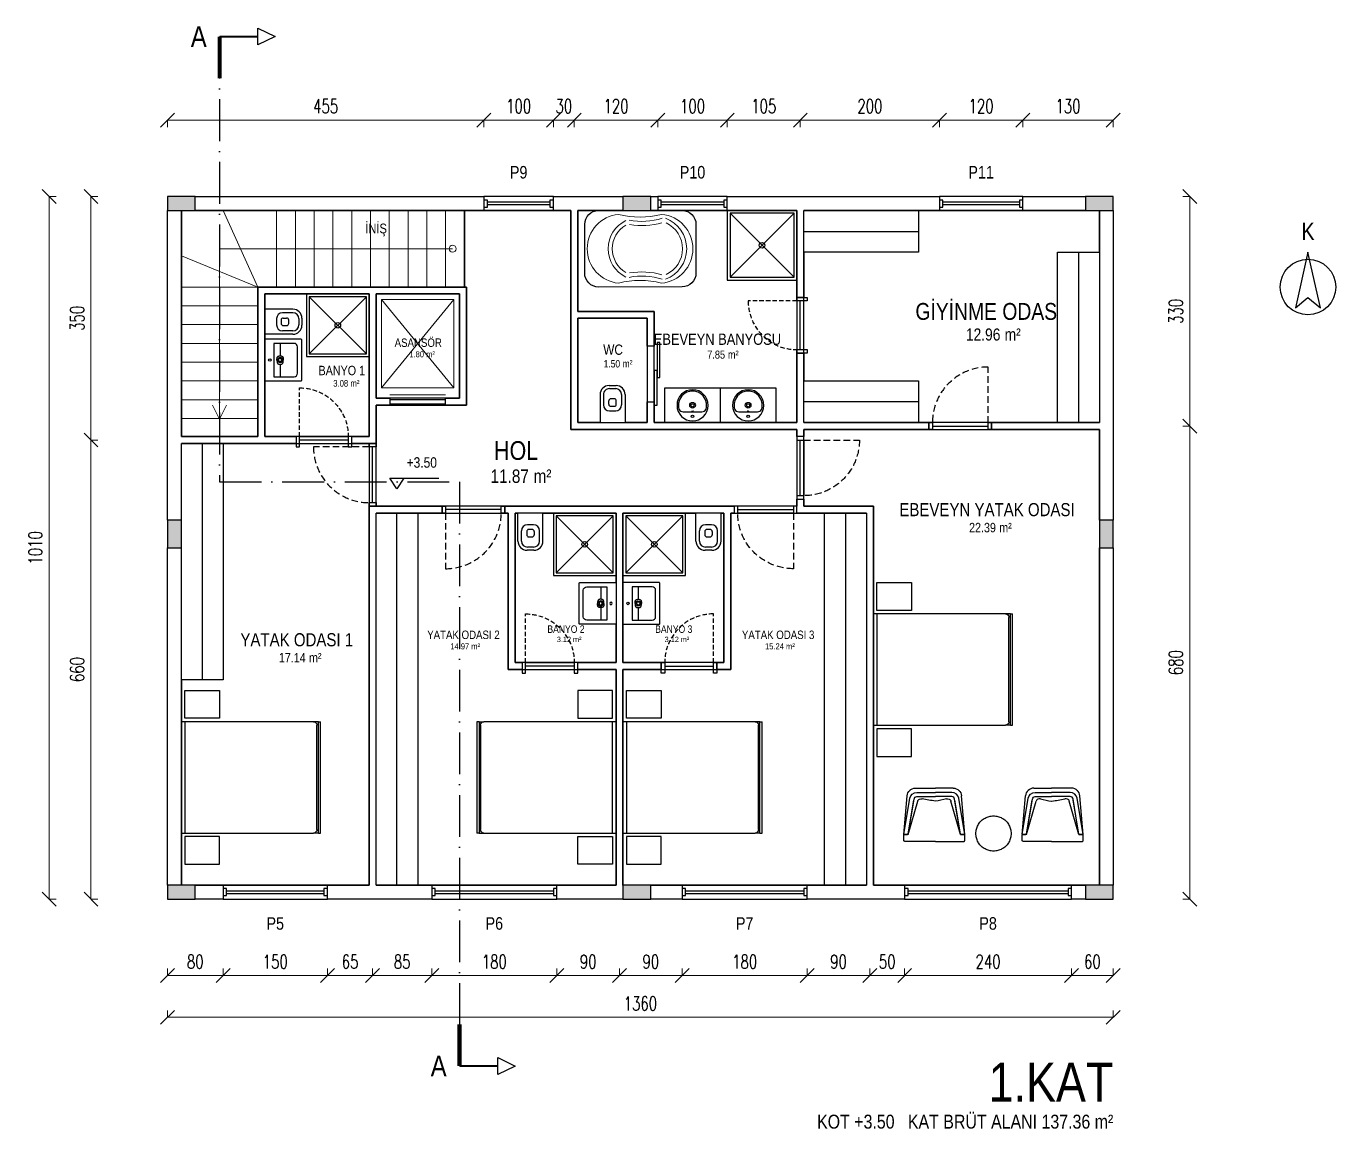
# Model space of a CAD drawing. Header units: centimetres. Extents: x -263 to 4030, y -2140 to 4833.
# Drawn here: x -203 to 1680, y 1480 to 3065 of the extents above; entities that cross this region are included whole.
import ezdxf
from ezdxf.enums import TextEntityAlignment as Align

# ---------------------------------------------------------------- set-up
doc = ezdxf.new("R2010")
doc.units = ezdxf.units.CM
doc.linetypes.add('DASHDOT', pattern=[90, 60, -15, 0, -15])
doc.linetypes.add('GC5102G0200$0$HIDDEN', pattern=[9.525, 6.35, -3.175])
doc.layers.get('0').update_dxf_attribs({"color": 5, "lineweight": 0})
doc.layers.add('0_IFC_Area', color=100, linetype='Continuous', plot=False)
for name, color, linetype in [('0_IFC_Dimension', 3, 'Continuous'), ('0_IFC_Elevation_5', 252, 'Continuous'), ('0_IFC_Hatch_Structure', 251, 'Continuous'), ('0_IFC_Room_Text(No)_100', 12, 'Continuous'), ('0_IFC_Section_Line', 10, 'DASHDOT'), ('0_IFC_Stair_Text', 221, 'Continuous'), ('0_IFC_Text_Explanation_100', 231, 'Continuous'), ('0_IFC_Window_Text', 60, 'Continuous'), ('1_IFC_Concrete_Section', 50, 'Continuous'), ('1_IFC_Door', 83, 'Continuous'), ('2_IFC_Wall', 130, 'Continuous'), ('3_IFC_Window', 136, 'Continuous'), ('6_IFC_Furniture', 35, 'Continuous'), ('6_IFC_Furniture_WC', 64, 'Continuous'), ('6_IFC_Furniture_Wetspace', 64, 'Continuous')]:
    doc.layers.add(name, color=color, linetype=linetype)
doc.layers.add('1_IFC_Stair', color=210, linetype='Continuous', lineweight=13)
doc.styles.add('IFC_TEXT', font='ARIALN.TTF')
doc.styles.add('IFC_TEXT_DIM', font='romans.shx', dxfattribs={"width": 0.7})
doc.dimstyles.new('IFC_Dim100', dxfattribs={"dimtxt": 20, "dimasz": 20, "dimexe": 0.00125, "dimexo": 0.000625, "dimgap": 10, "dimtad": 1, "dimrnd": 0.5, "dimzin": 9, "dimtxsty": 'IFC_TEXT_DIM', "dimblk": 'OBLIQUE', "dimcen": -2.5, "dimclrd": 256, "dimclre": 256, "dimclrt": 256, "dimazin": 3, "dimtfac": 1, "dimtix": 1, "dimtmove": 1, "dimatfit": 3, "dimfxl": 10, "dimfxlon": 1, "dimtfillclr": 256, "dimlwd": -1, "dimlwe": 5})

# ---------------------------------------------------------------- blocks, each defined once
blk = doc.blocks.new('0_IFC_ROOM_TEXT_50')
at = {"layer": '0_IFC_Room_Text(No)_100', "insert": (13.22, -38.45), "char_height": 9.625, "attachment_point": 1, "style": 'IFC_TEXT'}
blk.add_mtext_dynamic_manual_height_columns('m²', width=16.6949, gutter_width=6.88, heights=[0], dxfattribs=at)
at = {"layer": '0_IFC_Room_Text(No)_100', "style": 'IFC_TEXT'}
blk.add_attdef('ROOM_NAME', text='', height=13.47, dxfattribs=at).set_placement((0.68, -24.84), align=Align.MIDDLE_CENTER)
blk.add_attdef('AREA', text='', height=9.62, dxfattribs=at).set_placement((9.85, -48.1), align=Align.RIGHT)
at = {"layer": '0_IFC_Text_Explanation_100', "style": 'IFC_TEXT', "flags": 1}
for tag, p in [('DÖŞEME:', (-41.09, -62.82)), ('DUVAR:', (-41.09, -73.92)), ('TAVAN:', (-41.09, -85.18))]:
    blk.add_attdef(tag, p, '', height=7.7, dxfattribs=at)
blk = doc.blocks.new('IFC_PENCERE_150')
at = {"layer": '3_IFC_Window'}
for points in [[(0, 20), (150, 20)], [(0, 0), (150, 0)], [(5, 12), (145, 12)], [(5, 8), (145, 8)]]:
    blk.add_lwpolyline(points, dxfattribs=at)
for points in [[(0, 5), (5, 5), (5, 15), (0, 15)], [(145, 5), (150, 5), (150, 15), (145, 15)]]:
    blk.add_lwpolyline(points, close=True, dxfattribs=at)
at = {"layer": '0_IFC_Window_Text', "style": 'IFC_TEXT'}
blk.add_attdef('TİP', text='', height=18, dxfattribs=at).set_placement((75, -35), align=Align.MIDDLE_CENTER)
at = {"layer": '0_IFC_Window_Text', "style": 'IFC_TEXT', "flags": 1}
for tag, p in [('YUKSEKLIK', (75, -60)), ('PARAPET', (75, -80))]:
    blk.add_attdef(tag, text='', height=12, dxfattribs=at).set_placement(p, align=Align.MIDDLE_CENTER)
blk = doc.blocks.new('IFC_PENCERE_180')
at = {"layer": '3_IFC_Window'}
for points in [[(0, 20), (180, 20)], [(0, 0), (180, 0)], [(5, 12), (175, 12)], [(5, 8), (175, 8)]]:
    blk.add_lwpolyline(points, dxfattribs=at)
for points in [[(0, 5), (5, 5), (5, 15), (0, 15)], [(175, 5), (180, 5), (180, 15), (175, 15)]]:
    blk.add_lwpolyline(points, close=True, dxfattribs=at)
at = {"layer": '0_IFC_Window_Text', "style": 'IFC_TEXT'}
blk.add_attdef('TİP', text='', height=18, dxfattribs=at).set_placement((90, -35), align=Align.MIDDLE_CENTER)
at = {"layer": '0_IFC_Window_Text', "style": 'IFC_TEXT', "flags": 1}
for tag, p in [('YUKSEKLIK', (90, -60)), ('PARAPET', (90, -80))]:
    blk.add_attdef(tag, text='', height=12, dxfattribs=at).set_placement(p, align=Align.MIDDLE_CENTER)
blk = doc.blocks.new('IFC_PENCERE_240')
at = {"layer": '3_IFC_Window'}
for points in [[(0, 20), (240, 20)], [(0, 0), (240, 0)], [(5, 12), (235, 12)], [(5, 8), (235, 8)]]:
    blk.add_lwpolyline(points, dxfattribs=at)
for points in [[(0, 5), (5, 5), (5, 15), (0, 15)], [(235, 5), (240, 5), (240, 15), (235, 15)]]:
    blk.add_lwpolyline(points, close=True, dxfattribs=at)
at = {"layer": '0_IFC_Window_Text', "style": 'IFC_TEXT'}
blk.add_attdef('TİP', text='', height=18, dxfattribs=at).set_placement((120, -35), align=Align.MIDDLE_CENTER)
at = {"layer": '0_IFC_Window_Text', "style": 'IFC_TEXT', "flags": 1}
for tag, p in [('YUKSEKLIK', (120, -60)), ('PARAPET', (120, -80))]:
    blk.add_attdef(tag, text='', height=12, dxfattribs=at).set_placement(p, align=Align.MIDDLE_CENTER)
blk = doc.blocks.new('IFC_PENCERE_100')
at = {"layer": '3_IFC_Window'}
for points in [[(0, 20), (100, 20)], [(0, 0), (100, 0)], [(5, 12), (95, 12)], [(5, 8), (95, 8)]]:
    blk.add_lwpolyline(points, dxfattribs=at)
for points in [[(0, 5), (5, 5), (5, 15), (0, 15)], [(95, 5), (100, 5), (100, 15), (95, 15)]]:
    blk.add_lwpolyline(points, close=True, dxfattribs=at)
at = {"layer": '0_IFC_Window_Text', "style": 'IFC_TEXT'}
blk.add_attdef('TİP', text='', height=18, dxfattribs=at).set_placement((50, -35), align=Align.MIDDLE_CENTER)
at = {"layer": '0_IFC_Window_Text', "style": 'IFC_TEXT', "flags": 1}
for tag, p in [('YUKSEKLIK', (50, -60)), ('PARAPET', (50, -80))]:
    blk.add_attdef(tag, text='', height=12, dxfattribs=at).set_placement(p, align=Align.MIDDLE_CENTER)
blk = doc.blocks.new('IFC_PENCERE_120')
at = {"layer": '3_IFC_Window'}
for points in [[(0, 20), (120, 20)], [(0, 0), (120, 0)], [(5, 12), (115, 12)], [(5, 8), (115, 8)]]:
    blk.add_lwpolyline(points, dxfattribs=at)
for points in [[(0, 5), (5, 5), (5, 15), (0, 15)], [(115, 5), (120, 5), (120, 15), (115, 15)]]:
    blk.add_lwpolyline(points, close=True, dxfattribs=at)
at = {"layer": '0_IFC_Window_Text', "style": 'IFC_TEXT'}
blk.add_attdef('TİP', text='', height=18, dxfattribs=at).set_placement((60, -35), align=Align.MIDDLE_CENTER)
at = {"layer": '0_IFC_Window_Text', "style": 'IFC_TEXT', "flags": 1}
for tag, p in [('YUKSEKLIK', (60, -60)), ('PARAPET', (60, -80))]:
    blk.add_attdef(tag, text='', height=12, dxfattribs=at).set_placement(p, align=Align.MIDDLE_CENTER)
blk = doc.blocks.new('IFC_DOOR_90')
at = {"layer": '1_IFC_Door', "linetype": 'GC5102G0200$0$HIDDEN', "ltscale": 1.5}
blk.add_lwpolyline([(-5, 0), (-5, 80)], dxfattribs=at)
at = {"layer": '1_IFC_Door'}
for points in [[(-85, 0), (-85, -10), (-90, -10), (-90, 0), (-85, 0)], [(-85, -5), (-5, -5), (-5, 0), (-85, 0)]]:
    blk.add_lwpolyline(points, dxfattribs=at)
blk.add_lwpolyline([(-5, -10), (-5, 0), (0, 0), (0, -10)], close=True, dxfattribs=at)
at = {"layer": '1_IFC_Door', "linetype": 'GC5102G0200$0$HIDDEN', "ltscale": 1.5}
blk.add_arc((-5, 0), 80, 90, 180, dxfattribs=at)
blk = doc.blocks.new('IFC_DOOR_80')
at = {"layer": '1_IFC_Door'}
for points in [[(0, 75), (-15, 75), (-15, 80), (0, 80), (0, 75)], [(-5, 75), (-5, 5), (0, 5), (0, 75)]]:
    blk.add_lwpolyline(points, dxfattribs=at)
blk.add_lwpolyline([(-15, 5), (0, 5), (0, 0), (-15, 0)], close=True, dxfattribs=at)
at = {"layer": '1_IFC_Door', "linetype": 'GC5102G0200$0$HIDDEN'}
blk.add_lwpolyline([(0, 5), (70, 5)], dxfattribs=at)
blk.add_arc((0, 5), 70, 0, 90, dxfattribs=at)
blk = doc.blocks.new('çift_yatak')
at = {"layer": '6_IFC_Furniture'}
for p, q in [((-2000, -800), (-2000, 800)), ((-1970, 800), (-2000, 800)), ((-1970, -800), (-1970, 800)), ((-1970, 800), (-1900, 800)), ((-1900, 800), (0, 800)), ((-50, 800), (-50, -800)), ((0, 800), (0, -800)), ((-1950, -750), (-1950, 750)), ((-1970, -800), (-2000, -800)), ((-1970, -800), (-1900, -800)), ((0, -800), (-1900, -800))]:
    blk.add_line(p, q, dxfattribs=at)
for centre, start, end in [((-1900, 750), 90, 180), ((-1900, -750), 180, 270)]:
    blk.add_arc(centre, 50, start, end, dxfattribs=at)
blk = doc.blocks.new('IFC_BED DOUBLE')
at = {"transparency": 33554687}
blk.add_wipeout([(-85, -55), (-85, -5), (-125, -5), (-125, -55)], dxfattribs=at).dxf.layer = '6_IFC_Furniture'
blk.add_wipeout([(-80, 0), (80, 0), (80, -5), (80, -50), (80, -200), (-80, -200), (-80, -50), (-80, -5)]).dxf.layer = '6_IFC_Furniture'
at = {"layer": '6_IFC_Furniture', "transparency": 33554687}
blk.add_lwpolyline([(-85, -55), (-85, -5), (-125, -5), (-125, -55)], close=True, dxfattribs=at)
at = {"layer": '6_IFC_Furniture', "linetype": 'ByBlock', "transparency": 33554687, "xscale": -0.1000000000000065, "yscale": 0.1000000000000065, "zscale": 0.1000000000000065, "rotation": 270}
blk.add_blockref('çift_yatak', (0, 0), dxfattribs=at)
at = {"transparency": 33554687}
blk.add_wipeout([(85, -55), (85, -5), (125, -5), (125, -55)], dxfattribs=at).dxf.layer = '6_IFC_Furniture'
at = {"layer": '6_IFC_Furniture', "transparency": 33554687}
blk.add_lwpolyline([(85, -55), (85, -5), (125, -5), (125, -55)], close=True, dxfattribs=at)
blk = doc.blocks.new('IFC_DUS_90x90')
at = {"layer": '6_IFC_Furniture_WC'}
for p, q in [((4, 4), (86, 86)), ((4, 86), (86, 4))]:
    blk.add_line(p, q, dxfattribs=at)
for points in [[(0, 0), (90, 0), (90, 90), (0, 90)], [(4, 4), (86, 4), (86, 86), (4, 86)]]:
    blk.add_lwpolyline(points, close=True, dxfattribs=at)
blk.add_circle((45, 45), 4, dxfattribs=at)
blk = doc.blocks.new('IFC_KLOZET')
blk.add_wipeout([(-18, 0), (18, 0), (18, -40.4), (18, -40.4), (18, -41.3), (17.9, -41.8), (17.6, -43.5), (16.5, -46.3), (15.2, -48.4), (14.5, -49.2), (14.2, -49.5), (12.9, -50.6), (12.2, -51.2), (11.5, -51.6), (10, -52.3), (8.7, -52.8), (7.6, -53.1), (6.8, -53.2), (6.2, -53.3), (5.3, -53.3), (-5, -53.4), (-6.5, -53.3), (-7.8, -53), (-9.5, -52.5), (-10, -52.3), (-11, -51.9), (-12, -51.3), (-13.4, -50.2), (-13.7, -50), (-14.2, -49.5), (-15.1, -48.5), (-16, -47.2), (-17, -45), (-17.5, -43.7), (-17.8, -42.5), (-17.9, -41.3), (-18, -40.4)]).dxf.layer = '6_IFC_Furniture_WC'
at = {"layer": '6_IFC_Furniture_WC'}
for p, q in [((-18, -40.4), (-18, 0)), ((18, -40.4), (18, 0)), ((4.5, -16.9), (-4.5, -16.9)), ((-13, -40.4), (-13, -25.4)), ((-5.4, -26.5), (-5.4, -31.3)), ((2.4, -23.5), (-2.4, -23.5)), ((-2.4, -34.3), (2.4, -34.3)), ((5.4, -26.5), (5.4, -31.3)), ((13, -40.4), (13, -25.4)), ((5, -53.4), (-5, -53.4)), ((4.5, -48.9), (-4.5, -48.9))]:
    blk.add_line(p, q, dxfattribs=at)
blk.add_lwpolyline([(18, 0), (-18, 0)], dxfattribs=at)
for centre, radius, start, end in [((-4.5, -25.4), 8.5, 90, 180), ((4.5, -25.4), 8.5, 0, 90), ((-2.4, -26.5), 3, 90, 180), ((-2.4, -31.3), 3, 180, 270), ((2.4, -26.5), 3, 0, 90), ((2.4, -31.3), 3, 270, 0), ((-5, -40.4), 13, 180, 270), ((-4.5, -40.4), 8.5, 180, 270), ((4.5, -40.4), 8.5, 270, 0), ((5, -40.4), 13, 270, 0)]:
    blk.add_arc(centre, radius, start, end, dxfattribs=at)
blk = doc.blocks.new('IFC_VITRA_DOLAPLI LAVABO_53X60')
blk.add_wipeout([(-30, 0), (-30, -52), (-29.9, -52.4), (-29.7, -52.7), (-29.4, -52.9), (-29, -53), (29, -53), (29.4, -52.9), (29.7, -52.7), (29.9, -52.4), (30, -52), (30, 0)])
at = {"layer": '6_IFC_Furniture_Wetspace'}
for points in [[(30, 0), (-30, 0), (-30, -52, 0.414214), (-29, -53), (29, -53, 0.414214), (30, -52)], [(24, -13), (-24, -13), (-24, -42, 0.414214), (-19, -47), (19, -47, 0.414214), (24, -42)]]:
    blk.add_lwpolyline(points, format="xyb", close=True, dxfattribs=at)
for points in [[(-6, -22), (-24, -22)], [(24, -22), (6, -22)]]:
    blk.add_lwpolyline(points, dxfattribs=at)
for centre, radius in [((0, -22), 3.72), ((0, -7.2), 1.75), ((0, -22), 2.3)]:
    blk.add_circle(centre, radius, dxfattribs=at)
for points, knots in [([(0, -17.5), (-0.1, -17.5), (-0.2, -17.5), (-0.4, -17.5), (-0.6, -17.5), (-0.8, -17.5), (-1.2, -17.5), (-1.6, -17.5), (-2, -17.6), (-2.3, -17.6), (-2.5, -17.6), (-2.8, -17.6), (-3.2, -17.7), (-3.7, -17.8), (-4.2, -18), (-4.7, -18.3), (-5, -18.5), (-5.2, -18.8), (-5.4, -19), (-5.5, -19.3), (-5.6, -19.4), (-5.6, -19.5), (-5.7, -19.6), (-5.7, -19.7), (-5.8, -19.9), (-5.9, -20.3), (-5.9, -20.6), (-5.9, -20.8), (-5.9, -21), (-6, -21.1), (-6, -21.3), (-6, -21.5), (-6, -21.7), (-6, -21.8), (-6, -21.8), (-6, -21.8), (-6, -21.8), (-6, -21.8), (-6, -21.9), (-6, -21.9), (-6, -22)], [0, 0, 0, 0, 0.021235, 0.044398, 0.069488, 0.096503, 0.125441, 0.188156, 0.250809, 0.259174, 0.280971, 0.316202, 0.364758, 0.426426, 0.501333, 0.553318, 0.599123, 0.639049, 0.672981, 0.700865, 0.722699, 0.738482, 0.748226, 0.751949, 0.775963, 0.817208, 0.875651, 0.891156, 0.906586, 0.916856, 0.937593, 0.967865, 0.988685, 1, 1, 1, 1, 1, 1, 1.023802, 1.023802, 1.023802, 1.023802]), ([(0, -17.5), (0.1, -17.5), (0.2, -17.5), (0.3, -17.5), (0.5, -17.5), (0.6, -17.5), (0.8, -17.5), (0.9, -17.5), (1.1, -17.5), (1.4, -17.5), (1.6, -17.5), (1.9, -17.6), (2.2, -17.6), (2.4, -17.6), (2.7, -17.6), (3, -17.6), (3.3, -17.7), (3.7, -17.8), (4, -17.9), (4.3, -18.1), (4.5, -18.2), (4.8, -18.4), (5.1, -18.7), (5.4, -19.1), (5.6, -19.4), (5.7, -19.7), (5.8, -19.9), (5.8, -20.2), (5.9, -20.5), (5.9, -20.7), (5.9, -20.9), (6, -21.1), (6, -21.3), (6, -21.4), (6, -21.6), (6, -21.7), (6, -21.8)], [0, 0, 0, 0, 0.019433, 0.03836, 0.056783, 0.074702, 0.092116, 0.109028, 0.125437, 0.156951, 0.188127, 0.220468, 0.250803, 0.282181, 0.313591, 0.341056, 0.376316, 0.438776, 0.469086, 0.501412, 0.532849, 0.564147, 0.626696, 0.689351, 0.72066, 0.751939, 0.784968, 0.813934, 0.845062, 0.875656, 0.906589, 0.922198, 0.937595, 0.954891, 0.975694, 1, 1, 1, 1]), ([(-6, -22), (-6, -22), (-6, -22.1), (-6, -22.2), (-6, -22.3), (-6, -22.4), (-6, -22.5), (-6, -22.7), (-6, -22.8), (-6, -22.9), (-6, -23), (-5.9, -23.1), (-5.9, -23.2), (-5.9, -23.3), (-5.9, -23.4), (-5.9, -23.5), (-5.9, -23.7), (-5.8, -23.8), (-5.8, -23.9), (-5.8, -24), (-5.8, -24.1), (-5.7, -24.2), (-5.7, -24.3), (-5.6, -24.4), (-5.6, -24.5), (-5.6, -24.6), (-5.5, -24.7), (-5.5, -24.8), (-5.4, -24.9), (-5.3, -25), (-5.3, -25.1), (-5.2, -25.2), (-5.1, -25.3), (-5.1, -25.3), (-5, -25.4), (-4.9, -25.5), (-4.8, -25.6), (-4.7, -25.7), (-4.6, -25.7), (-4.6, -25.8), (-4.5, -25.8), (-4.3, -26), (-4, -26.1), (-3.5, -26.2), (-3.1, -26.3), (-2.7, -26.4), (-2.3, -26.4), (-2, -26.5), (-1.7, -26.5), (-1.4, -26.5), (-1.1, -26.5), (-0.8, -26.5), (-0.5, -26.5), (-0.3, -26.5), (-0.1, -26.5), (0, -26.5)], [0, 0, 0, 0, 0.012444, 0.024892, 0.037346, 0.049806, 0.062275, 0.074753, 0.087243, 0.099746, 0.112263, 0.124797, 0.137337, 0.149865, 0.16238, 0.174881, 0.187369, 0.199846, 0.212314, 0.224778, 0.237244, 0.249718, 0.26221, 0.274722, 0.287247, 0.29978, 0.312317, 0.324853, 0.337387, 0.349918, 0.362445, 0.374971, 0.387495, 0.400014, 0.412535, 0.42506, 0.437593, 0.450138, 0.462698, 0.475277, 0.487876, 0.500499, 0.550584, 0.600352, 0.650378, 0.700398, 0.750338, 0.771026, 0.812724, 0.849295, 0.875117, 0.910268, 0.942798, 0.972708, 1, 1, 1, 1]), ([(6, -22), (6, -22), (6, -22.1), (6, -22.2), (6, -22.3), (6, -22.4), (6, -22.6), (6, -22.7), (6, -22.8), (6, -23), (5.9, -23.2), (5.9, -23.4), (5.9, -23.7), (5.8, -23.9), (5.7, -24.2), (5.6, -24.5), (5.5, -24.7), (5.4, -25), (5.2, -25.2), (5, -25.4), (4.8, -25.6), (4.6, -25.8), (4.4, -25.9), (4.2, -26), (4, -26.1), (3.8, -26.2), (3.6, -26.2), (3.3, -26.3), (3.1, -26.3), (2.8, -26.4), (2.5, -26.4), (2.2, -26.4), (1.9, -26.5), (1.5, -26.5), (1.2, -26.5), (0.8, -26.5), (0.5, -26.5), (0.2, -26.5), (0.1, -26.5), (0, -26.5)], [0, 0, 0, 0, 0.012738, 0.0254592, 0.0380319, 0.0504141, 0.0626611, 0.0785725, 0.0939756, 0.107516, 0.1253075, 0.1579839, 0.1878028, 0.2175004, 0.2500399, 0.2812608, 0.3125508, 0.3438375, 0.3750933, 0.406479, 0.4378604, 0.4690727, 0.5004263, 0.5317664, 0.5473528, 0.5629141, 0.5938672, 0.6252488, 0.6554004, 0.6878107, 0.7190947, 0.7503345, 0.7897089, 0.8312873, 0.8751152, 0.9042351, 0.9375349, 0.9789235, 1, 1, 1, 1])]:
    blk.add_open_spline(points, degree=3, knots=knots, dxfattribs=at)
blk = doc.blocks.new('IFC_WARDROBE')
blk.add_wipeout([(0, 0), (100, 0), (100, -60), (0, -60)]).dxf.layer = '6_IFC_Furniture'
at = {"layer": '6_IFC_Furniture', "transparency": 33554687}
blk.add_lwpolyline([(100, 0), (100, -60), (0, -60), (0, 0)], close=True, dxfattribs=at)
blk.add_lwpolyline([(0, -30), (100, -30)], dxfattribs=at)
blk = doc.blocks.new('IFC_ SINK')
blk.add_wipeout([(-40, 0), (-40, -50), (40, -50), (40, 0)]).dxf.layer = '6_IFC_Furniture_WC'
at = {"layer": '6_IFC_Furniture_WC'}
blk.add_lwpolyline([(-40, 0), (40, 0), (40, -50), (-40, -50)], close=True, dxfattribs=at)
blk.add_wipeout([(-11.2, -5.5), (-6.8, -3.6), (-0.1, -2.5), (5.9, -3.3), (12.7, -6.5), (17.1, -10.5), (19.6, -14.1), (21.8, -19.9), (22.3, -24.4), (21.8, -30.1), (20.7, -33.5), (18.5, -37.4), (16.6, -39.9), (13.6, -42.7), (10.8, -44.6), (5.5, -46.7), (0, -47.4), (-5, -46.8), (-10.6, -44.7), (-14.5, -42.1), (-17.1, -39.5), (-19.2, -36.6), (-21.2, -32.4), (-22.2, -28.4), (-22.3, -22), (-20.6, -15.9), (-18.2, -11.8), (-15, -8.2)])
at = {"layer": '6_IFC_Furniture_WC', "transparency": 33554687}
for centre, radius in [((0, -9.1), 1.75), ((0, -25), 4.09), ((0, -25), 2.25)]:
    blk.add_circle(centre, radius, dxfattribs=at)
for centre, radius, start, end in [((-0.1, -24.9), 22.4, 270.1581, 269.7844), ((-14.2, -21.7), 5.74, 118.7614, 150.625), ((-13.5, -23.1), 7.33, 90.3663, 118.8117), ((2, -572.4), 556.9, 90.2048, 91.5951), ((-2, -572.4), 556.9, 88.4049, 89.7952), ((13.5, -23.1), 7.33, 61.1883, 89.6337), ((14.2, -21.7), 5.74, 29.375, 61.2386), ((0, -25), 20.3, 169.739, 180.2052), ((0.1, -25), 20.4, 180.1324, 197.4867), ((-11.4, -22.6), 8.67, 154.5114, 172.0909), ((-0.1, -25.1), 20.2, 197.4163, 229.8264), ((0.1, -25.1), 20.2, 310.1736, 342.5837), ((11.4, -22.6), 8.67, 7.9091, 25.4886), ((-0.1, -25), 20.4, 342.5133, 359.8676), ((0, -25), 20.3, 359.7948, 10.261), ((0, -25), 20.3, 229.7464, 252.6938), ((0, -25.1), 20.3, 252.6529, 269.9724), ((0, -25.1), 20.3, 270.0276, 287.3471), ((0, -25), 20.3, 287.3062, 310.2536)]:
    blk.add_arc(centre, radius, start, end, dxfattribs=at)
blk.add_ellipse((0, -16.4), major_axis=(-1.19, 0), ratio=0.133501, dxfattribs=at)
blk = doc.blocks.new('JAKUZI')
blk.add_wipeout([(35.1, -160), (-34.9, -160), (-38.8, -159.6), (-42.5, -158.5), (-46, -156.6), (-49, -154.1), (-51.5, -151.1), (-53.4, -147.7), (-54.5, -143.9), (-54.9, -140), (-55, -20), (-54.6, -16.1), (-53.5, -12.4), (-51.6, -8.9), (-49.1, -5.9), (-46.1, -3.4), (-42.7, -1.5), (-38.9, -0.4), (-35, 0), (35, 0), (38.9, -0.4), (42.6, -1.5), (46.1, -3.4), (49.1, -5.9), (51.6, -8.9), (53.5, -12.3), (54.6, -16.1), (55, -20), (55.1, -140), (54.7, -143.9), (53.6, -147.6), (51.7, -151.1), (49.3, -154.1), (46.2, -156.6), (42.8, -158.5), (39, -159.6)]).dxf.layer = '6_IFC_Furniture_Wetspace'
at = {"layer": '6_IFC_Furniture_Wetspace'}
blk.add_lwpolyline([(35.1, -160), (-34.9, -160, -0.413956), (-54.9, -140), (-55, -20, -0.414471), (-35, 0), (35, 0, -0.413956), (55, -20), (55.1, -140, -0.414471)], format="xyb", close=True, dxfattribs=at)
at = {"layer": '6_IFC_Furniture_Wetspace', "color": 251, "lineweight": 5, "true_color": 0x636363}
for centre, radius, start, end in [((0, -53.3), 49.7, 5.4526, 174.5474), ((-167.6, -79.6), 122.1, 345.2952, 14.7048), ((167.6, -79.6), 122.1, 165.2952, 194.7048), ((0, -105.9), 49.7, 185.4526, 354.5474)]:
    blk.add_arc(centre, radius, start, end, dxfattribs=at)
at = {"layer": '6_IFC_Furniture_Wetspace', "color": 253, "lineweight": 5, "true_color": 0xb5b5b5}
for centre, radius, start, end in [((0, -78.6), 45, 25.5325, 154.4675), ((0, -79), 39.4, 30.3016, 149.6984), ((-136, -82.2), 96.7, 342.4475, 11.0182), ((-136, -82.2), 102.7, 343.6573, 9.8618), ((136, -82.2), 102.7, 170.1382, 196.3427), ((136, -82.2), 96.7, 168.9818, 197.5525), ((0, -99.9), 46.7, 200.4195, 339.5805), ((0, -99.6), 41, 205.0473, 334.9527)]:
    blk.add_arc(centre, radius, start, end, dxfattribs=at)
blk = doc.blocks.new('IFC_DUS_100x100')
at = {"layer": '6_IFC_Furniture_WC'}
for p, q in [((4, 4), (96, 96)), ((4, 96), (96, 4))]:
    blk.add_line(p, q, dxfattribs=at)
for points in [[(0, 0), (100, 0), (100, 100), (0, 100)], [(4, 4), (96, 4), (96, 96), (4, 96)]]:
    blk.add_lwpolyline(points, close=True, dxfattribs=at)
blk.add_circle((50, 50), 4, dxfattribs=at)
blk = doc.blocks.new('IFC_ASANSOR_KABIN_120x150')
at = {"layer": '1_IFC_Stair'}
for p, q in [((8, 15), (112, 142)), ((8, 142), (112, 15))]:
    blk.add_line(p, q, dxfattribs=at)
blk.add_lwpolyline([(8, 15), (112, 15), (112, 142), (8, 142)], close=True, dxfattribs=at)
blk.add_lwpolyline([(20, 5), (100, 5)], dxfattribs=at)
blk = doc.blocks.new('_Oblique')
at = {"color": 0, "linetype": 'ByBlock', "lineweight": -2}
blk.add_line((-0.5, -0.5), (0.5, 0.5), dxfattribs=at)
blk = doc.blocks.new('KL3 PLAN')
blk.add_wipeout([(-42.2, 9), (-42.2, 1), (-41.9, 0.3), (-41.2, 0), (44.2, 0), (44.9, 0.3), (45.2, 1), (45.2, 9), (44.9, 9.7), (44.2, 10), (45.2, 10.1), (40.7, 65.5), (39.9, 68.8), (36.9, 73.3), (36.9, 73.3), (34.3, 75.1), (31.5, 76.2), (28.7, 76.5), (-25.7, 76.5), (-29.6, 75.9), (-33.7, 73.5), (-36.7, 69.4), (-37.7, 65.5), (-42.2, 10), (-41.2, 10), (-41.8, 9.8), (-41.9, 9.7), (-42.1, 9.4)]).dxf.layer = '6_IFC_Furniture'
at = {"layer": '6_IFC_Furniture'}
for p, q in [((-25.7, 76.5), (0, 76.5)), ((28.7, 76.5), (0, 76.5)), ((-42.2, 10), (-37.7, 65.5)), ((-36.1, 10), (-22.4, 57.7)), ((-33.7, 73.5), (-34.4, 72.8)), ((39.1, 10), (25.4, 57.7)), ((36.7, 73.5), (37.4, 72.8)), ((45.2, 10), (40.7, 65.5)), ((-36.1, 10), (-42.2, 10)), ((39.1, 10), (45.2, 10))]:
    blk.add_line(p, q, dxfattribs=at)
for points in [[(-42.2, 10), (-33.6, 61.9, -0.366832), (-23.7, 70.3), (0, 70.3)], [(0, 0), (-41.2, 0, -0.414214), (-42.2, 1), (-42.2, 9, -0.414214), (-41.2, 10), (-37, 10, 0.366832), (-36, 10.8), (-27.9, 59.2)], [(-36.1, 10), (-27.7, 60.9, -0.366832), (-23.7, 64.3), (0, 64.3)], [(45.2, 10), (36.6, 61.9, 0.366832), (26.7, 70.3), (0, 70.3)], [(39.1, 10), (30.7, 60.9, 0.366832), (26.7, 64.3), (0, 64.3)], [(0, 0), (44.2, 0, 0.414214), (45.2, 1), (45.2, 9, 0.414214), (44.2, 10), (40, 10, -0.366832), (39, 10.8), (30.9, 59.2)]]:
    blk.add_lwpolyline(points, format="xyb", dxfattribs=at)
for centre, radius, start, end in [((-25.7, 64.5), 12, 90, 175.3537), ((28.7, 64.5), 12, 4.6463, 90), ((-17.6, 56.4), 5, 71.4971, 163.9627), ((8.7, 143.9), 86.4, 253.403, 264.2286), ((-10.2, 178), 120.4, 274.8684, 284.036), ((20.6, 56.4), 5, 16.0373, 108.5029)]:
    blk.add_arc(centre, radius, start, end, dxfattribs=at)
blk = doc.blocks.new('IFC_COFFE TABLE')
at = {"transparency": 33554687}
blk.add_wipeout([(1.6, -25.3), (3.2, -25.1), (4.8, -24.9), (6.3, -24.5), (7.8, -24.1), (9.3, -23.5), (10.8, -22.9), (12.2, -22.2), (13.6, -21.4), (14.9, -20.5), (16.2, -19.5), (17.4, -18.5), (18.5, -17.3), (19.5, -16.1), (20.5, -14.9), (21.4, -13.6), (22.2, -12.2), (22.9, -10.8), (23.6, -9.3), (24.1, -7.8), (24.5, -6.3), (24.9, -4.7), (25.1, -3.2), (25.3, -1.6), (25.3, 0), (25.3, 1.6), (25.1, 3.2), (24.9, 4.8), (24.5, 6.3), (24.1, 7.8), (23.5, 9.3), (22.9, 10.8), (22.2, 12.2), (21.4, 13.6), (20.5, 14.9), (19.5, 16.2), (18.5, 17.4), (17.3, 18.5), (16.1, 19.5), (14.9, 20.5), (13.6, 21.4), (12.2, 22.2), (10.8, 22.9), (9.3, 23.6), (7.8, 24.1), (6.3, 24.5), (4.7, 24.9), (3.2, 25.1), (1.6, 25.3), (0, 25.3), (-1.6, 25.3), (-3.2, 25.1), (-4.8, 24.9), (-6.3, 24.5), (-7.8, 24.1), (-9.3, 23.5), (-10.8, 22.9), (-12.2, 22.2), (-13.6, 21.4), (-14.9, 20.5), (-16.2, 19.5), (-17.4, 18.5), (-18.5, 17.3), (-19.5, 16.1), (-20.5, 14.9), (-21.4, 13.6), (-22.2, 12.2), (-22.9, 10.8), (-23.6, 9.3), (-24.1, 7.8), (-24.5, 6.3), (-24.9, 4.7), (-25.1, 3.2), (-25.3, 1.6), (-25.3, 0), (-25.3, -1.6), (-25.1, -3.2), (-24.9, -4.8), (-24.5, -6.3), (-24.1, -7.8), (-23.5, -9.3), (-22.9, -10.8), (-22.2, -12.2), (-21.4, -13.6), (-20.5, -14.9), (-19.5, -16.2), (-18.5, -17.4), (-17.3, -18.5), (-16.1, -19.5), (-14.9, -20.5), (-13.6, -21.4), (-12.2, -22.2), (-10.8, -22.9), (-9.3, -23.6), (-7.8, -24.1), (-6.3, -24.5), (-4.7, -24.9), (-3.2, -25.1), (-1.6, -25.3), (0, -25.3)], dxfattribs=at).dxf.layer = '6_IFC_Furniture'
at = {"layer": '6_IFC_Furniture', "transparency": 33554687}
blk.add_lwpolyline([(1.6, -25.3), (3.2, -25.1), (4.8, -24.9), (6.3, -24.5), (7.8, -24.1), (9.3, -23.5), (10.8, -22.9), (12.2, -22.2), (13.6, -21.4), (14.9, -20.5), (16.2, -19.5), (17.4, -18.5), (18.5, -17.3), (19.5, -16.1), (20.5, -14.9), (21.4, -13.6), (22.2, -12.2), (22.9, -10.8), (23.6, -9.3), (24.1, -7.8), (24.5, -6.3), (24.9, -4.7), (25.1, -3.2), (25.3, -1.6), (25.3, 0), (25.3, 1.6), (25.1, 3.2), (24.9, 4.8), (24.5, 6.3), (24.1, 7.8), (23.5, 9.3), (22.9, 10.8), (22.2, 12.2), (21.4, 13.6), (20.5, 14.9), (19.5, 16.2), (18.5, 17.4), (17.3, 18.5), (16.1, 19.5), (14.9, 20.5), (13.6, 21.4), (12.2, 22.2), (10.8, 22.9), (9.3, 23.6), (7.8, 24.1), (6.3, 24.5), (4.7, 24.9), (3.2, 25.1), (1.6, 25.3), (0, 25.3), (-1.6, 25.3), (-3.2, 25.1), (-4.8, 24.9), (-6.3, 24.5), (-7.8, 24.1), (-9.3, 23.5), (-10.8, 22.9), (-12.2, 22.2), (-13.6, 21.4), (-14.9, 20.5), (-16.2, 19.5), (-17.4, 18.5), (-18.5, 17.3), (-19.5, 16.1), (-20.5, 14.9), (-21.4, 13.6), (-22.2, 12.2), (-22.9, 10.8), (-23.6, 9.3), (-24.1, 7.8), (-24.5, 6.3), (-24.9, 4.7), (-25.1, 3.2), (-25.3, 1.6), (-25.3, 0), (-25.3, -1.6), (-25.1, -3.2), (-24.9, -4.8), (-24.5, -6.3), (-24.1, -7.8), (-23.5, -9.3), (-22.9, -10.8), (-22.2, -12.2), (-21.4, -13.6), (-20.5, -14.9), (-19.5, -16.2), (-18.5, -17.4), (-17.3, -18.5), (-16.1, -19.5), (-14.9, -20.5), (-13.6, -21.4), (-12.2, -22.2), (-10.8, -22.9), (-9.3, -23.6), (-7.8, -24.1), (-6.3, -24.5), (-4.7, -24.9), (-3.2, -25.1), (-1.6, -25.3), (0, -25.3)], close=True, dxfattribs=at)

msp = doc.modelspace()

# ---------------------------------------------------------------- hatches: boundary and pattern name
at = {"layer": '0_IFC_Hatch_Structure'}
for points in [[(40, 2800), (40, 2820), (0, 2820), (0, 2800)], [(695, 2800), (695, 2820), (655, 2820), (655, 2800)], [(1360, 2800), (1360, 2820), (1320, 2820), (1320, 2800)], [(20, 2315), (20, 2355), (0, 2355), (0, 2315)], [(1360, 2315), (1360, 2355), (1340, 2355), (1340, 2315)], [(40, 1810), (40, 1830), (0, 1830), (0, 1810)], [(695, 1810), (695, 1830), (655, 1830), (655, 1810)], [(1360, 1810), (1360, 1830), (1320, 1830), (1320, 1810)]]:
    msp.add_hatch(color=256, dxfattribs=at).paths.add_polyline_path(points)

# ---------------------------------------------------------------- linework, layer by layer
at = {"layer": '0_IFC_Area'}
for points in [[(300, 2690), (290, 2690), (140, 2690), (130, 2690), (130, 2680), (130, 2475), (20, 2475), (20, 2690), (20, 2800), (427, 2800), (427, 2690)], [(580, 2495), (580, 2485), (905, 2485), (905, 2375), (300, 2375), (300, 2520), (430, 2520), (430, 2530), (430, 2680), (430, 2690), (427, 2690), (427, 2800), (580, 2800)], [(905, 2800), (905, 2495), (700, 2495), (700, 2655), (690, 2655), (590, 2655), (590, 2800)], [(1340, 2495), (915, 2495), (915, 2800), (1340, 2800)], [(290, 2475), (140, 2475), (140, 2680), (290, 2680)], [(300, 2530), (300, 2680), (420, 2680), (420, 2530)], [(690, 2645), (690, 2495), (590, 2495), (590, 2645)], [(1340, 1830), (1015, 1830), (1015, 2365), (1015, 2375), (915, 2375), (915, 2485), (1340, 2485)], [(20, 2465), (290, 2465), (290, 1830), (20, 1830)], [(300, 1830), (300, 2365), (490, 2365), (490, 2150), (490, 2140), (500, 2140), (645, 2140), (645, 1830)], [(500, 2365), (645, 2365), (645, 2150), (500, 2150)], [(655, 1830), (655, 2140), (810, 2140), (810, 2150), (810, 2365), (1005, 2365), (1005, 1830)], [(655, 2150), (655, 2365), (800, 2365), (800, 2150)]]:
    msp.add_lwpolyline(points, close=True, dxfattribs=at)
at = {"layer": '0_IFC_Elevation_5'}
msp.add_lwpolyline([(320, 2415), (340, 2415), (330, 2400)], close=True, dxfattribs=at)
msp.add_lwpolyline([(330, 2415), (390, 2415)], dxfattribs=at)
at = {"layer": '0_IFC_Section_Line', "linetype": 'Continuous'}
for points, const_width in [([(75, 2990), (75, 3050)], 6), ([(75, 3050), (130, 3050)], 3), ([(420, 1630), (420, 1570)], 6), ([(420, 1570), (475, 1570)], 3)]:
    msp.add_lwpolyline(points, dxfattribs=dict(at, const_width=const_width))
for points in [[(130, 3062), (155, 3050), (130, 3038)], [(475, 1582), (500, 1570), (475, 1558)]]:
    msp.add_lwpolyline(points, close=True, dxfattribs=at)
at = {"layer": '0_IFC_Text_Explanation_100'}
msp.add_lwpolyline([(1640, 2740), (1622, 2660), (1640, 2675), (1658, 2660)], close=True, dxfattribs=at)
msp.add_circle((1640, 2690), 40, dxfattribs=at)
at = {"layer": '1_IFC_Concrete_Section'}
for points in [[(40, 2800), (40, 2820), (0, 2820), (0, 2800)], [(695, 2800), (695, 2820), (655, 2820), (655, 2800)], [(1360, 2800), (1360, 2820), (1320, 2820), (1320, 2800)], [(20, 2315), (20, 2355), (0, 2355), (0, 2315)], [(1360, 2315), (1360, 2355), (1340, 2355), (1340, 2315)], [(40, 1810), (40, 1830), (0, 1830), (0, 1810)], [(695, 1810), (695, 1830), (655, 1830), (655, 1810)], [(1360, 1810), (1360, 1830), (1320, 1830), (1320, 1810)]]:
    msp.add_lwpolyline(points, close=True, dxfattribs=at)
at = {"layer": '1_IFC_Door'}
for points in [[(704, 2560), (708, 2560), (708, 2610), (704, 2610)], [(700, 2520), (704, 2520), (704, 2570), (700, 2570)], [(320, 2522), (400, 2522), (400, 2528), (320, 2528)]]:
    msp.add_lwpolyline(points, close=True, dxfattribs=at)
at = {"layer": '1_IFC_Stair'}
msp.add_lwpolyline([(20, 2475), (130, 2475), (130, 2690), (427, 2690), (427, 2800), (20, 2800)], close=True, dxfattribs=at)
for points in [[(130, 2690), (80, 2800)], [(157, 2690), (157, 2800)], [(184, 2690), (184, 2800)], [(211, 2690), (211, 2800)], [(238, 2690), (238, 2800)], [(265, 2690), (265, 2800)], [(292, 2690), (292, 2800)], [(319, 2690), (319, 2800)], [(346, 2690), (346, 2800)], [(373, 2690), (373, 2800)], [(400, 2690), (400, 2800)], [(130, 2690), (20, 2735)], [(410, 2745), (75, 2745), (75, 2500)], [(20, 2690), (130, 2690)], [(20, 2663), (130, 2663)], [(20, 2636), (130, 2636)], [(20, 2609), (130, 2609)], [(20, 2582), (130, 2582)], [(20, 2555), (130, 2555)], [(20, 2528), (130, 2528)], [(65, 2520), (75, 2500), (85, 2520)], [(20, 2501), (130, 2501)]]:
    msp.add_lwpolyline(points, dxfattribs=at)
msp.add_circle((410, 2745), 5, dxfattribs=at)
at = {"layer": '2_IFC_Wall'}
for points in [[(455, 2820), (455, 2800), (40, 2800), (40, 2820)], [(590, 2800), (590, 2655), (690, 2655), (700, 2655), (700, 2605), (690, 2605), (690, 2645), (590, 2645), (590, 2495), (690, 2495), (690, 2525), (700, 2525), (700, 2495), (905, 2495), (905, 2595), (915, 2595), (915, 2495), (1095, 2495), (1095, 2485), (915, 2485), (915, 2475), (905, 2475), (905, 2485), (580, 2485), (580, 2495), (580, 2800), (555, 2800), (555, 2820), (655, 2820), (655, 2800)], [(705, 2800), (695, 2800), (695, 2820), (705, 2820)], [(1110, 2800), (915, 2800), (915, 2675), (905, 2675), (905, 2800), (805, 2800), (805, 2820), (1110, 2820)], [(1230, 2800), (1230, 2820), (1320, 2820), (1320, 2800)], [(20, 2475), (130, 2475), (130, 2680), (130, 2690), (140, 2690), (290, 2690), (300, 2690), (430, 2690), (430, 2680), (430, 2530), (430, 2520), (400, 2520), (400, 2530), (420, 2530), (420, 2680), (300, 2680), (300, 2530), (320, 2530), (320, 2520), (300, 2520), (300, 2465), (290, 2465), (265, 2465), (265, 2475), (290, 2475), (290, 2680), (140, 2680), (140, 2475), (185, 2475), (185, 2465), (20, 2465), (20, 2355), (0, 2355), (0, 2800), (20, 2800)], [(1360, 2355), (1340, 2355), (1340, 2485), (1185, 2485), (1185, 2495), (1340, 2495), (1340, 2800), (1360, 2800)], [(230, 1830), (290, 1830), (290, 2375), (300, 2375), (395, 2375), (395, 2365), (300, 2365), (300, 1830), (380, 1830), (380, 1810), (230, 1810)], [(560, 1830), (645, 1830), (645, 2140), (590, 2140), (590, 2150), (645, 2150), (645, 2365), (500, 2365), (500, 2150), (510, 2150), (510, 2140), (500, 2140), (490, 2140), (490, 2150), (490, 2365), (485, 2365), (485, 2375), (815, 2375), (815, 2365), (810, 2365), (810, 2150), (810, 2140), (790, 2140), (790, 2150), (800, 2150), (800, 2365), (655, 2365), (655, 2150), (710, 2150), (710, 2140), (655, 2140), (655, 1830), (655, 1810), (560, 1810)], [(920, 1830), (1005, 1830), (1005, 2365), (905, 2365), (905, 2375), (905, 2385), (915, 2385), (915, 2375), (1015, 2375), (1015, 2365), (1015, 1830), (1060, 1830), (1060, 1810), (920, 1810)], [(20, 1830), (0, 1830), (0, 2315), (20, 2315)], [(1360, 1830), (1340, 1830), (1340, 2315), (1360, 2315)], [(80, 1830), (80, 1810), (40, 1810), (40, 1830)], [(740, 1830), (740, 1810), (695, 1810), (695, 1830)], [(1300, 1810), (1300, 1830), (1320, 1830), (1320, 1810)]]:
    msp.add_lwpolyline(points, close=True, dxfattribs=at)

# ---------------------------------------------------------------- block references
ref = msp.add_blockref('IFC_PENCERE_100', (555, 2820), dxfattribs=dict(rotation=180))
ref.add_attrib('TİP', 'P9', dxfattribs={"layer": '0_IFC_Window_Text', "height": 18, "style": 'IFC_TEXT'}).set_placement((505, 2855), align=Align.MIDDLE_CENTER)
ref = msp.add_blockref('IFC_PENCERE_100', (805, 2820), dxfattribs=dict(rotation=180))
ref.add_attrib('TİP', 'P10', dxfattribs={"layer": '0_IFC_Window_Text', "height": 18, "style": 'IFC_TEXT'}).set_placement((755, 2855), align=Align.MIDDLE_CENTER)
ref = msp.add_blockref('IFC_PENCERE_120', (1230, 2820), dxfattribs=dict(rotation=180))
ref.add_attrib('TİP', 'P11', dxfattribs={"layer": '0_IFC_Window_Text', "height": 18, "style": 'IFC_TEXT'}).set_placement((1170, 2855), align=Align.MIDDLE_CENTER)
for name, p in [('IFC_DUS_100x100', (805, 2700)), ('IFC_DUS_90x90', (200, 2590)), ('IFC_ASANSOR_KABIN_120x150', (300, 2530)), ('IFC_DOOR_90', (1185, 2495)), ('IFC_DUS_90x90', (555, 2275)), ('IFC_DUS_90x90', (655, 2275))]:
    msp.add_blockref(name, p)
for name, p, rotation in [('IFC_DOOR_80', (905, 2675), 180), ('IFC_DOOR_90', (290, 2465), 90), ('IFC_DOOR_90', (395, 2365), 180), ('IFC_DOOR_80', (790, 2150), 90)]:
    msp.add_blockref(name, p, dxfattribs=dict(rotation=rotation))
for p, xscale, yscale, values in [((1180, 2699.64), 1.8, 1.8, {'ROOM_NAME': 'GİYİNME ODASI', 'AREA': '12.96'}), ((360, 2632.32), 0.9, 0.9, {'ROOM_NAME': 'ASANSÖR', 'AREA': '1.80'}), ((790, 2644.76), 1.199999999999999, 1.199999999999999, {'ROOM_NAME': 'EBEVEYN BANYOSU', 'AREA': '7.85'}), ((640, 2627.28), 1.1, 1.1, {'ROOM_NAME': 'WC', 'AREA': '1.50'}), ((500, 2504.6), 2, 2, {'ROOM_NAME': 'HOL', 'AREA': '11.87'}), ((1177.5, 2404.72), 1.4, 1.4, {'ROOM_NAME': 'EBEVEYN YATAK ODASI', 'AREA': '22.39'}), ((572.5, 2217.998), 0.8, 0.8, {'ROOM_NAME': 'BANYO 2', 'AREA': '3.12'}), ((727.5, 2217.998), 0.8, 0.8, {'ROOM_NAME': 'BANYO 3', 'AREA': '3.12'}), ((185, 2217.621), 1.4, 1.4, {'ROOM_NAME': 'YATAK ODASI 1', 'AREA': '17.14'}), ((425, 2212.32), 0.9, 0.9, {'ROOM_NAME': 'YATAK ODASI 2', 'AREA': '14.97'}), ((877.5, 2212.32), 0.9, 0.9, {'ROOM_NAME': 'YATAK ODASI 3', 'AREA': '15.24'})]:
    msp.add_blockref('0_IFC_ROOM_TEXT_50', p, dxfattribs=dict(xscale=xscale, yscale=yscale)).add_auto_attribs(values)
for name, p, values in [('0_IFC_ROOM_TEXT_50', (250, 2594.8), {'ROOM_NAME': 'BANYO 1', 'AREA': '3.08'}), ('IFC_PENCERE_150', (80, 1810), {'TİP': 'P5'}), ('IFC_PENCERE_180', (380, 1810), {'TİP': 'P6'}), ('IFC_PENCERE_180', (740, 1810), {'TİP': 'P7'}), ('IFC_PENCERE_240', (1060, 1810), {'TİP': 'P8'})]:
    msp.add_blockref(name, p).add_auto_attribs(values)
at = {"extrusion": (0, 0, -1)}
for name, p, rotation in [('IFC_DOOR_80', (-185, 2475), 90), ('IFC_DOOR_90', (-915, 2475), 90), ('IFC_DOOR_90', (-905, 2365), 180), ('IFC_DOOR_80', (-510, 2150), 90)]:
    msp.add_blockref(name, p, dxfattribs=dict(at, rotation=rotation))

# ---------------------------------------------------------------- texts
at = {"layer": '0_IFC_Stair_Text', "style": 'IFC_TEXT'}
for s, insert, char_height, attachment_point in [('A', (45, 3050), 30, 5), ('İNİŞ', (300, 2772), 14, 5), ('A', (390, 1570), 30, 5), ('1.KAT', (1360, 1575), 56.25, 3)]:
    msp.add_mtext(s, dxfattribs=dict(at, insert=insert, char_height=char_height, attachment_point=attachment_point))
at = {"layer": '0_IFC_Text_Explanation_100', "style": 'IFC_TEXT'}
for s, insert, char_height, attachment_point in [('K', (1640, 2770), 25, 5), ('+3.50', (344, 2430), 15, 7), ('KOT +3.50   KAT BRÜT ALANI 137.36 m²', (1360, 1500), 20, 3)]:
    msp.add_mtext(s, dxfattribs=dict(at, insert=insert, char_height=char_height, attachment_point=attachment_point))

# ---------------------------------------------------------------- dimensions: what is measured, and where the dimension line sits
at = {"layer": '0_IFC_Dimension'}
for base, p1, p2, override in [((0, 2930), (0, 2820), (455, 2820), {"dimclrd": 0, "dimclre": 0, "dimtix": 1, "dimtvp": 0}), ((455, 2930), (455, 2820), (555, 2820), {"dimse1": 1, "dimclrd": 0, "dimclre": 0, "dimtix": 1, "dimtvp": 0}), ((555, 2930), (555, 2820), (585, 2820), {"dimse1": 1, "dimclrd": 0, "dimclre": 0, "dimtix": 1, "dimtvp": 0}), ((585, 2930), (585, 2820), (705, 2820), {"dimse1": 1, "dimclrd": 0, "dimclre": 0, "dimtix": 1, "dimtvp": 0}), ((705, 2930), (705, 2820), (805, 2820), {"dimse1": 1, "dimclrd": 0, "dimclre": 0, "dimtix": 1, "dimtvp": 0}), ((805, 2930), (805, 2820), (910, 2820), {"dimse1": 1, "dimclrd": 0, "dimclre": 0, "dimtix": 1, "dimtvp": 0}), ((910, 2930), (910, 2820), (1110, 2820), {"dimse1": 1, "dimclrd": 0, "dimclre": 0, "dimtix": 1, "dimtvp": 0}), ((1110, 2930), (1110, 2820), (1230, 2820), {"dimse1": 1, "dimclrd": 0, "dimclre": 0, "dimtix": 1, "dimtvp": 0}), ((1230, 2930), (1230, 2820), (1360, 2820), {"dimse1": 1, "dimclrd": 0, "dimclre": 0, "dimtix": 1, "dimtvp": 0}), ((0, 1700), (0, 1810), (80, 1810), {"dimclrd": 0, "dimclre": 0, "dimtix": 1, "dimtvp": 0}), ((0, 1640), (0, 1810), (1360, 1810), {"dimclrd": 0, "dimclre": 0, "dimtix": 1, "dimtvp": 0}), ((80, 1700), (80, 1810), (230, 1810), {"dimse1": 1, "dimclrd": 0, "dimclre": 0, "dimtix": 1, "dimtvp": 0}), ((230, 1700), (230, 1810), (295, 1810), {"dimse1": 1, "dimclrd": 0, "dimclre": 0, "dimtix": 1, "dimtvp": 0}), ((295, 1700), (295, 1810), (380, 1810), {"dimse1": 1, "dimclrd": 0, "dimclre": 0, "dimtix": 1, "dimtvp": 0}), ((380, 1700), (380, 1810), (560, 1810), {"dimse1": 1, "dimclrd": 0, "dimclre": 0, "dimtix": 1, "dimtvp": 0}), ((560, 1700), (560, 1810), (650, 1810), {"dimse1": 1, "dimclrd": 0, "dimclre": 0, "dimtix": 1, "dimtvp": 0}), ((650, 1700), (650, 1810), (740, 1810), {"dimse1": 1, "dimclrd": 0, "dimclre": 0, "dimtix": 1, "dimtvp": 0}), ((740, 1700), (740, 1810), (920, 1810), {"dimse1": 1, "dimclrd": 0, "dimclre": 0, "dimtix": 1, "dimtvp": 0}), ((920, 1700), (920, 1810), (1010, 1810), {"dimse1": 1, "dimclrd": 0, "dimclre": 0, "dimtix": 1, "dimtvp": 0}), ((1010, 1700), (1010, 1810), (1060, 1810), {"dimse1": 1, "dimclrd": 0, "dimclre": 0, "dimtix": 1, "dimtvp": 0}), ((1060, 1700), (1060, 1810), (1300, 1810), {"dimse1": 1, "dimclrd": 0, "dimclre": 0, "dimtix": 1, "dimtvp": 0}), ((1300, 1700), (1300, 1810), (1360, 1810), {"dimse1": 1, "dimclrd": 0, "dimclre": 0, "dimtix": 1, "dimtvp": 0})]:
    msp.add_linear_dim(base=base, p1=p1, p2=p2, dimstyle='IFC_Dim100', override=override, dxfattribs=at).render()
for base, p1, p2, override in [((-170, 1810), (0, 1810), (0, 2820), {"dimclrd": 0, "dimclre": 0, "dimtix": 1, "dimtvp": 0}), ((-110, 2470), (0, 2470), (0, 2820), {"dimse1": 1, "dimclrd": 0, "dimclre": 0, "dimtix": 1, "dimtvp": 0}), ((1470, 2490), (1360, 2490), (1360, 2820), {"dimse1": 1, "dimclrd": 0, "dimclre": 0, "dimtix": 1, "dimtvp": 0}), ((1470, 1810), (1360, 1810), (1360, 2490), {"dimclrd": 0, "dimclre": 0, "dimtix": 1, "dimtvp": 0}), ((-110, 1810), (0, 1810), (0, 2470), {"dimclrd": 0, "dimclre": 0, "dimtix": 1, "dimtvp": 0})]:
    msp.add_linear_dim(base=base, p1=p1, p2=p2, angle=90, dimstyle='IFC_Dim100', override=override, dxfattribs=at).render()

# ---------------------------------------------------------------- next in the draw order: block references
for name, p, rotation in [('JAKUZI', (600, 2745), 90), ('IFC_KLOZET', (140, 2640), 90), ('IFC_KLOZET', (640, 2495), 180), ('IFC_ SINK', (755, 2495), 180), ('IFC_VITRA_DOLAPLI LAVABO_53X60', (655, 2235.037), 90.00000000000003), ('IFC_BED DOUBLE', (1015, 2140), 90), ('IFC_BED DOUBLE', (20, 1985), 90), ('IFC_BED DOUBLE', (645, 1985), 270), ('IFC_BED DOUBLE', (655, 1985), 90)]:
    msp.add_blockref(name, p, dxfattribs=dict(rotation=rotation))
for name, p, xscale in [('IFC_WARDROBE', (915, 2800), 1.649999999999999), ('KL3 PLAN', (1104.202, 1892.985), -1)]:
    msp.add_blockref(name, p, dxfattribs=dict(xscale=xscale))
for name, p, xscale, rotation in [('IFC_WARDROBE', (1340, 2740), 2.45, 270), ('IFC_WARDROBE', (1080, 2495), 1.649999999999999, 180), ('IFC_WARDROBE', (80, 2465), 3.4, 270), ('IFC_WARDROBE', (300, 1830), 5.35, 90), ('IFC_WARDROBE', (1005, 2365), 5.35, 270), ('IFC_VITRA_DOLAPLI LAVABO_53X60', (645, 2235.037), -1, 270), ('IFC_COFFE TABLE', (1187.807, 1904.248), -1, 180)]:
    msp.add_blockref(name, p, dxfattribs=dict(xscale=xscale, rotation=rotation))
for name, p in [('IFC_KLOZET', (522, 2365)), ('IFC_KLOZET', (778, 2365)), ('KL3 PLAN', (1271.413, 1892.985))]:
    msp.add_blockref(name, p)

# ---------------------------------------------------------------- next in the draw order: block references
for name, p, rotation in [('IFC_VITRA_DOLAPLI LAVABO_53X60', (140, 2585), 90), ('IFC_ SINK', (835, 2495), 180)]:
    msp.add_blockref(name, p, dxfattribs=dict(rotation=rotation))

# ---------------------------------------------------------------- next in the draw order: linework, layer by layer
at = {"layer": '0_IFC_Section_Line'}
msp.add_lwpolyline([(75, 3050), (75, 2410), (420, 2410), (420, 1570)], dxfattribs=at)

doc.saveas('drawing.dxf')
